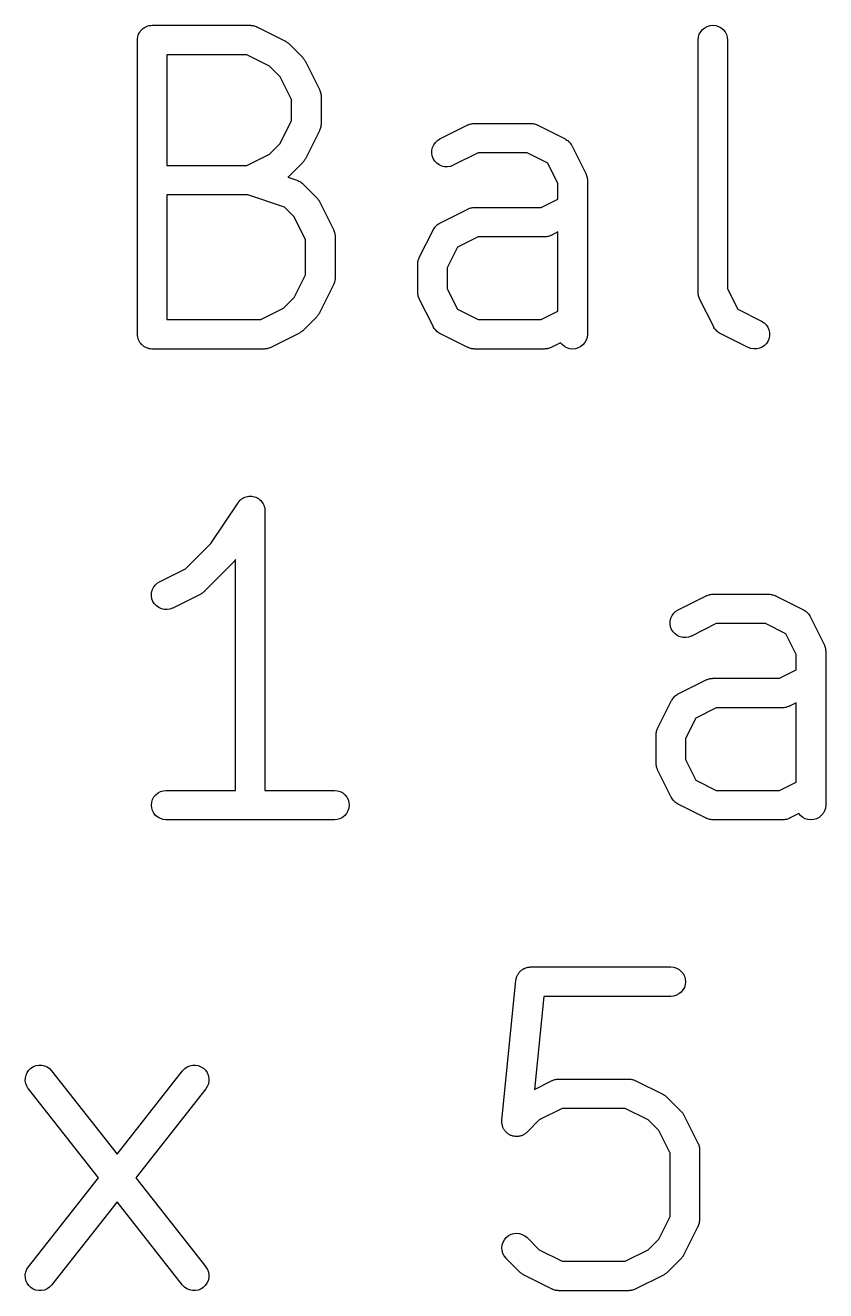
# Model space of a CAD drawing. Extents: x 1 to 169, y -122 to 5.
# Drawn here: x 26.04 to 31.48, y -89.2 to -80.6 of the extents above; entities that cross this region are included whole.
import ezdxf

# ---------------------------------------------------------------- set-up
doc = ezdxf.new("R2010")
doc.units = 0
doc.header["$MEASUREMENT"] = 0
doc.layers.add('BLACK', color=7, linetype='CONTINUOUS')

msp = doc.modelspace()

# ---------------------------------------------------------------- linework, layer by layer
at = {"layer": 'BLACK', "linetype": 'CONTINUOUS'}
for p, q in [((26.8098, -80.675), (26.8126, -80.666)), ((26.8126, -80.666), (26.8127, -80.6657)), ((26.8127, -80.6657), (26.8128, -80.6654)), ((26.8128, -80.6654), (26.8174, -80.6571)), ((26.8174, -80.6571), (26.8219, -80.6488)), ((26.8219, -80.6488), (26.8221, -80.6486)), ((26.8221, -80.6486), (26.8223, -80.6483)), ((26.8223, -80.6483), (26.8283, -80.6411)), ((26.8283, -80.6411), (26.8343, -80.6338)), ((26.8343, -80.6338), (26.8346, -80.6336)), ((26.8346, -80.6336), (26.8348, -80.6333)), ((26.8348, -80.6333), (26.8421, -80.6274)), ((26.8421, -80.6274), (26.8494, -80.6215)), ((26.8494, -80.6215), (26.8497, -80.6213)), ((26.8497, -80.6213), (26.85, -80.6211)), ((26.85, -80.6211), (26.8583, -80.6168)), ((26.8583, -80.6168), (26.8667, -80.6123)), ((26.8667, -80.6123), (26.867, -80.6122)), ((26.867, -80.6122), (26.8673, -80.612)), ((26.8673, -80.612), (26.8763, -80.6094)), ((26.8763, -80.6094), (26.8853, -80.6067)), ((26.8853, -80.6067), (26.8857, -80.6066)), ((26.8857, -80.6066), (26.886, -80.6065)), ((26.886, -80.6065), (26.8954, -80.6057)), ((26.8954, -80.6057), (26.9048, -80.6048)), ((26.9048, -80.6048), (27.5714, -80.6048)), ((27.5714, -80.6048), (27.5728, -80.6048)), ((27.5728, -80.6048), (27.5757, -80.6051)), ((27.5757, -80.6051), (27.5787, -80.605)), ((27.5787, -80.605), (27.5854, -80.6062)), ((27.5854, -80.6062), (27.5922, -80.6069)), ((27.5922, -80.6069), (27.595, -80.6078)), ((27.595, -80.6078), (27.5979, -80.6083)), ((27.5979, -80.6083), (27.6043, -80.6108)), ((27.6043, -80.6108), (27.6108, -80.6128)), ((27.6108, -80.6128), (27.6134, -80.6143)), ((27.6134, -80.6143), (27.6161, -80.6153)), ((27.6161, -80.6153), (27.8066, -80.7106)), ((30.6165, -80.684), (30.6224, -80.6654)), ((30.6224, -80.6654), (30.6318, -80.6483)), ((30.6318, -80.6483), (30.6443, -80.6333)), ((30.6443, -80.6333), (30.6595, -80.6211)), ((30.6595, -80.6211), (30.6768, -80.612)), ((30.6768, -80.612), (30.6955, -80.6065)), ((30.6955, -80.6065), (30.715, -80.6048)), ((30.715, -80.6048), (30.7344, -80.6068)), ((30.7344, -80.6068), (30.753, -80.6126)), ((30.753, -80.6126), (30.7702, -80.6219)), ((30.7702, -80.6219), (30.7852, -80.6343)), ((30.7852, -80.6343), (30.7976, -80.6494)), ((30.7976, -80.6494), (30.8067, -80.6667)), ((30.8067, -80.6667), (30.8124, -80.6853)), ((26.8048, -80.7034), (26.8058, -80.6941)), ((26.8048, -80.704), (26.8048, -80.7034)), ((26.8048, -80.7041), (26.8048, -80.704)), ((26.8048, -80.7048), (26.8048, -80.7041)), ((26.8048, -80.7041), (26.8048, -80.7041)), ((26.8048, -82.7048), (26.8048, -80.7048)), ((26.8058, -80.6941), (26.8068, -80.6847)), ((26.8068, -80.6847), (26.8069, -80.6843)), ((26.8069, -80.684), (26.8098, -80.675)), ((26.8069, -80.6843), (26.8069, -80.684)), ((27.8066, -80.7106), (27.8079, -80.7112)), ((27.8079, -80.7112), (27.8126, -80.7142)), ((27.8126, -80.7142), (27.8175, -80.7169)), ((27.8175, -80.7169), (27.8208, -80.7195)), ((27.8208, -80.7195), (27.8242, -80.7218)), ((27.8242, -80.7218), (27.8283, -80.7257)), ((27.8283, -80.7257), (27.8326, -80.7293)), ((27.8326, -80.7293), (27.9279, -80.8245)), ((30.6143, -80.7034), (30.6165, -80.684)), ((30.6143, -80.7048), (30.6143, -80.7034)), ((30.6143, -82.419), (30.6143, -80.7048)), ((30.8124, -80.6853), (30.8143, -80.7048)), ((30.8143, -80.7048), (30.8143, -82.3954)), ((27.0048, -80.8048), (27.0048, -81.5571)), ((27.5478, -80.8048), (27.0048, -80.8048)), ((27.7027, -80.8822), (27.5478, -80.8048)), ((27.9279, -80.8245), (27.9288, -80.8255)), ((27.9288, -80.8255), (27.9323, -80.8299)), ((27.9323, -80.8299), (27.9362, -80.834)), ((27.9362, -80.834), (27.9384, -80.8375)), ((27.9384, -80.8375), (27.941, -80.8408)), ((27.775, -80.9545), (27.7027, -80.8822)), ((27.941, -80.8408), (27.9436, -80.8458)), ((27.9436, -80.8458), (27.9466, -80.8505)), ((27.9466, -80.8505), (28.0418, -81.041)), ((27.8524, -81.1093), (27.775, -80.9545)), ((28.0418, -81.041), (28.0424, -81.0422)), ((28.0424, -81.0422), (28.0435, -81.045)), ((28.0435, -81.045), (28.0448, -81.0476)), ((28.0448, -81.0476), (28.0468, -81.0542)), ((28.0468, -81.0542), (28.0492, -81.0606)), ((28.0492, -81.0606), (28.0496, -81.0635)), ((28.0496, -81.0635), (28.0505, -81.0663)), ((28.0505, -81.0663), (28.0511, -81.0731)), ((28.0511, -81.0731), (28.0522, -81.0798)), ((28.0522, -81.0798), (28.0521, -81.0828)), ((28.0521, -81.0828), (28.0524, -81.0857)), ((28.0524, -81.0857), (28.0524, -81.2762)), ((27.8524, -81.2526), (27.8524, -81.1093)), ((27.775, -81.4074), (27.8524, -81.2526)), ((28.0418, -81.3209), (27.9466, -81.5114)), ((28.0429, -81.3182), (28.0418, -81.3209)), ((28.0443, -81.3156), (28.0429, -81.3182)), ((28.0464, -81.3091), (28.0443, -81.3156)), ((28.0488, -81.3027), (28.0464, -81.3091)), ((28.0493, -81.2998), (28.0488, -81.3027)), ((28.0502, -81.297), (28.0493, -81.2998)), ((28.051, -81.2902), (28.0502, -81.297)), ((28.0521, -81.2835), (28.051, -81.2902)), ((28.0524, -81.2776), (28.052, -81.2805)), ((28.052, -81.2805), (28.0521, -81.2835)), ((28.0524, -81.2762), (28.0524, -81.2776)), ((28.86, -81.3772), (29.0505, -81.282)), ((29.0505, -81.282), (29.0518, -81.2814)), ((29.0518, -81.2814), (29.0545, -81.2804)), ((29.0545, -81.2804), (29.0571, -81.279)), ((29.0571, -81.279), (29.0637, -81.277)), ((29.0637, -81.277), (29.0701, -81.2746)), ((29.0701, -81.2746), (29.073, -81.2742)), ((29.073, -81.2742), (29.0758, -81.2733)), ((29.0758, -81.2733), (29.0826, -81.2727)), ((29.0826, -81.2727), (29.0894, -81.2716)), ((29.0894, -81.2716), (29.0923, -81.2717)), ((29.0923, -81.2717), (29.0952, -81.2714)), ((29.0952, -81.2714), (29.4762, -81.2714)), ((29.4762, -81.2714), (29.4776, -81.2714)), ((29.4776, -81.2714), (29.4805, -81.2718)), ((29.4805, -81.2718), (29.4835, -81.2717)), ((29.4835, -81.2717), (29.4902, -81.2729)), ((29.4902, -81.2729), (29.497, -81.2736)), ((29.497, -81.2736), (29.4998, -81.2745)), ((29.4998, -81.2745), (29.5027, -81.275)), ((29.5027, -81.275), (29.5091, -81.2774)), ((29.5091, -81.2774), (29.5156, -81.2795)), ((29.5156, -81.2795), (29.5182, -81.2809)), ((29.5182, -81.2809), (29.5209, -81.282)), ((29.5209, -81.282), (29.7114, -81.3772)), ((27.7027, -81.4797), (27.775, -81.4074)), ((28.8056, -81.4537), (28.81, -81.4347)), ((28.81, -81.4347), (28.818, -81.4169)), ((28.818, -81.4169), (28.8293, -81.401)), ((28.8293, -81.401), (28.8435, -81.3876)), ((28.8435, -81.3876), (28.86, -81.3772)), ((29.7114, -81.3772), (29.7126, -81.3779)), ((29.7126, -81.3779), (29.7144, -81.379)), ((29.7144, -81.379), (29.7164, -81.3799)), ((29.7164, -81.3799), (29.7226, -81.3843)), ((29.7226, -81.3843), (29.729, -81.3885)), ((29.729, -81.3885), (29.7306, -81.39)), ((29.7306, -81.39), (29.7323, -81.3912)), ((29.7323, -81.3912), (29.7375, -81.3968)), ((29.7375, -81.3968), (29.743, -81.4021)), ((29.743, -81.4021), (29.7442, -81.4039)), ((29.7442, -81.4039), (29.7457, -81.4054)), ((29.7457, -81.4054), (29.7498, -81.4119)), ((29.7498, -81.4119), (29.7541, -81.4181)), ((29.7541, -81.4181), (29.755, -81.4201)), ((29.755, -81.4201), (29.7561, -81.4219)), ((29.7561, -81.4219), (29.8513, -81.6124)), ((27.5478, -81.5571), (27.7027, -81.4797)), ((27.9376, -81.5255), (27.9353, -81.529)), ((27.9402, -81.5223), (27.9376, -81.5255)), ((27.9429, -81.5173), (27.9402, -81.5223)), ((27.946, -81.5126), (27.9429, -81.5173)), ((27.9466, -81.5114), (27.946, -81.5126)), ((28.805, -81.4732), (28.8056, -81.4537)), ((28.8082, -81.4925), (28.805, -81.4732)), ((28.815, -81.5108), (28.8082, -81.4925)), ((28.8253, -81.5274), (28.815, -81.5108)), ((28.8386, -81.5416), (28.8253, -81.5274)), ((29.1188, -81.4714), (28.9495, -81.5561)), ((29.4526, -81.4714), (29.1188, -81.4714)), ((29.5921, -81.5412), (29.4526, -81.4714)), ((27.0048, -81.5571), (27.5478, -81.5571)), ((27.9279, -81.5374), (27.8326, -81.6326)), ((27.9314, -81.533), (27.9279, -81.5374)), ((27.9353, -81.529), (27.9314, -81.533)), ((28.8544, -81.5531), (28.8386, -81.5416)), ((28.8721, -81.5612), (28.8544, -81.5531)), ((28.8911, -81.5657), (28.8721, -81.5612)), ((28.9106, -81.5665), (28.8911, -81.5657)), ((28.9299, -81.5635), (28.9106, -81.5665)), ((28.9482, -81.5567), (28.9299, -81.5635)), ((28.9495, -81.5561), (28.9482, -81.5567)), ((29.6619, -81.6808), (29.5921, -81.5412)), ((29.8513, -81.6124), (29.852, -81.6137)), ((29.852, -81.6137), (29.853, -81.6164)), ((27.8316, -81.6336), (27.8273, -81.637)), ((27.8273, -81.637), (27.8888, -81.6575)), ((27.8326, -81.6326), (27.8316, -81.6336)), ((27.8888, -81.6575), (27.8901, -81.658)), ((27.8901, -81.658), (27.8928, -81.6592)), ((27.8928, -81.6592), (27.8956, -81.6601)), ((27.8956, -81.6601), (27.9016, -81.6633)), ((27.9016, -81.6633), (27.9078, -81.6662)), ((27.9078, -81.6662), (27.9102, -81.6679)), ((27.9102, -81.6679), (27.9128, -81.6693)), ((27.9128, -81.6693), (27.9181, -81.6736)), ((27.9181, -81.6736), (27.9236, -81.6776)), ((27.9236, -81.6776), (27.9256, -81.6798)), ((27.9256, -81.6798), (27.9279, -81.6817)), ((27.9279, -81.6817), (28.0231, -81.7769)), ((29.6619, -81.7858), (29.6619, -81.6808)), ((29.853, -81.6164), (29.8544, -81.619)), ((29.8544, -81.619), (29.8563, -81.6256)), ((29.8563, -81.6256), (29.8587, -81.632)), ((29.8587, -81.632), (29.8591, -81.6349)), ((29.8591, -81.6349), (29.86, -81.6377)), ((29.86, -81.6377), (29.8607, -81.6445)), ((29.8607, -81.6445), (29.8617, -81.6513)), ((29.8617, -81.6513), (29.8616, -81.6542)), ((29.8616, -81.6542), (29.8619, -81.6571)), ((29.8619, -81.6571), (29.8619, -82.7048)), ((27.0048, -81.7571), (27.0048, -82.6048)), ((27.5552, -81.7571), (27.0048, -81.7571)), ((27.8031, -81.8398), (27.5552, -81.7571)), ((28.0231, -81.7769), (28.0241, -81.7779)), ((28.0241, -81.7779), (28.0276, -81.7823)), ((28.0276, -81.7823), (28.0314, -81.7864)), ((29.5478, -81.8429), (29.6619, -81.7858)), ((27.8702, -81.9069), (27.8031, -81.8398)), ((28.0314, -81.7864), (28.0337, -81.7899)), ((28.0337, -81.7899), (28.0362, -81.7932)), ((28.0362, -81.7932), (28.0388, -81.7981)), ((28.0388, -81.7981), (28.0418, -81.8029)), ((28.0418, -81.8029), (28.1371, -81.9934)), ((28.86, -81.9487), (29.0505, -81.8534)), ((29.0505, -81.8534), (29.0518, -81.8528)), ((29.0518, -81.8528), (29.0545, -81.8518)), ((29.0545, -81.8518), (29.0571, -81.8504)), ((29.0571, -81.8504), (29.0637, -81.8484)), ((29.0637, -81.8484), (29.0701, -81.8461)), ((29.0701, -81.8461), (29.073, -81.8456)), ((29.073, -81.8456), (29.0758, -81.8448)), ((29.0758, -81.8448), (29.0826, -81.8441)), ((29.0826, -81.8441), (29.0894, -81.843)), ((29.0894, -81.843), (29.0923, -81.8431)), ((29.0923, -81.8431), (29.0952, -81.8429)), ((29.0952, -81.8429), (29.5478, -81.8429)), ((27.9476, -82.0617), (27.8702, -81.9069)), ((28.8435, -81.959), (28.85, -81.955)), ((28.85, -81.955), (28.8562, -81.9507)), ((28.8562, -81.9507), (28.8582, -81.9498)), ((28.8582, -81.9498), (28.86, -81.9487)), ((28.1371, -81.9934), (28.1377, -81.9946)), ((28.1377, -81.9946), (28.1387, -81.9974)), ((28.1387, -81.9974), (28.1401, -82)), ((28.1401, -82), (28.1421, -82.0065)), ((28.1421, -82.0065), (28.1444, -82.0129)), ((28.1444, -82.0129), (28.1449, -82.0159)), ((28.1449, -82.0159), (28.1457, -82.0187)), ((28.1457, -82.0187), (28.1464, -82.0255)), ((28.1464, -82.0255), (28.1474, -82.0322)), ((28.1474, -82.0322), (28.1473, -82.0352)), ((28.1473, -82.0352), (28.1476, -82.0381)), ((28.1476, -82.0381), (28.1476, -82.3238)), ((28.7201, -82.1838), (28.8153, -81.9934)), ((28.8153, -81.9934), (28.816, -81.9921)), ((28.816, -81.9921), (28.8171, -81.9903)), ((28.8171, -81.9903), (28.818, -81.9883)), ((28.818, -81.9883), (28.8224, -81.9821)), ((28.8224, -81.9821), (28.8266, -81.9758)), ((28.8266, -81.9758), (28.8281, -81.9742)), ((28.8281, -81.9742), (28.8293, -81.9724)), ((28.8293, -81.9724), (28.8349, -81.9672)), ((28.8349, -81.9672), (28.8402, -81.9618)), ((28.8402, -81.9618), (28.8419, -81.9605)), ((28.8419, -81.9605), (28.8435, -81.959)), ((29.1188, -82.0429), (28.9793, -82.1126)), ((29.5714, -82.0429), (29.1188, -82.0429)), ((29.5744, -82.0426), (29.5714, -82.0429)), ((29.5773, -82.0427), (29.5744, -82.0426)), ((29.584, -82.0416), (29.5773, -82.0427)), ((29.5909, -82.041), (29.584, -82.0416)), ((29.5937, -82.0401), (29.5909, -82.041)), ((29.5966, -82.0396), (29.5937, -82.0401)), ((29.603, -82.0373), (29.5966, -82.0396)), ((29.6095, -82.0353), (29.603, -82.0373)), ((29.6121, -82.0339), (29.6095, -82.0353)), ((29.6149, -82.0329), (29.6121, -82.0339)), ((29.6161, -82.0323), (29.6149, -82.0329)), ((29.6619, -82.0094), (29.6161, -82.0323)), ((29.6619, -82.5477), (29.6619, -82.0094)), ((27.9476, -82.3002), (27.9476, -82.0617)), ((28.9793, -82.1126), (28.9095, -82.2522)), ((28.7098, -82.2213), (28.7109, -82.2146)), ((28.7109, -82.2146), (28.7117, -82.2078)), ((28.7117, -82.2078), (28.7126, -82.205)), ((28.7126, -82.205), (28.7131, -82.2021)), ((28.7131, -82.2021), (28.7155, -82.1957)), ((28.7155, -82.1957), (28.7176, -82.1892)), ((28.7176, -82.1892), (28.719, -82.1866)), ((28.719, -82.1866), (28.7201, -82.1838)), ((27.8702, -82.455), (27.9476, -82.3002)), ((28.7095, -82.2272), (28.7099, -82.2243)), ((28.7095, -82.2286), (28.7095, -82.2272)), ((28.7095, -82.419), (28.7095, -82.2286)), ((28.7099, -82.2243), (28.7098, -82.2213)), ((28.9095, -82.2522), (28.9095, -82.3954)), ((28.1371, -82.3685), (28.0418, -82.559)), ((28.1381, -82.3658), (28.1371, -82.3685)), ((28.1395, -82.3632), (28.1381, -82.3658)), ((28.1416, -82.3567), (28.1395, -82.3632)), ((28.144, -82.3503), (28.1416, -82.3567)), ((28.1445, -82.3474), (28.144, -82.3503)), ((28.1454, -82.3446), (28.1445, -82.3474)), ((28.1462, -82.3378), (28.1454, -82.3446)), ((28.1474, -82.3311), (28.1462, -82.3378)), ((28.1476, -82.3252), (28.1473, -82.3281)), ((28.1473, -82.3281), (28.1474, -82.3311)), ((28.1476, -82.3238), (28.1476, -82.3252)), ((27.7979, -82.5273), (27.8702, -82.455)), ((28.7098, -82.422), (28.7095, -82.419)), ((28.7097, -82.4249), (28.7098, -82.422)), ((28.7108, -82.4317), (28.7097, -82.4249)), ((28.7114, -82.4385), (28.7108, -82.4317)), ((28.7123, -82.4413), (28.7114, -82.4385)), ((28.7127, -82.4442), (28.7123, -82.4413)), ((28.7151, -82.4506), (28.7127, -82.4442)), ((28.7171, -82.4572), (28.7151, -82.4506)), ((28.7185, -82.4598), (28.7171, -82.4572)), ((28.7195, -82.4625), (28.7185, -82.4598)), ((28.7201, -82.4638), (28.7195, -82.4625)), ((28.8153, -82.6542), (28.7201, -82.4638)), ((28.9095, -82.3954), (28.9793, -82.535)), ((30.6146, -82.422), (30.6143, -82.419)), ((30.6145, -82.4249), (30.6146, -82.422)), ((30.6155, -82.4317), (30.6145, -82.4249)), ((30.6162, -82.4385), (30.6155, -82.4317)), ((30.617, -82.4413), (30.6162, -82.4385)), ((30.6175, -82.4442), (30.617, -82.4413)), ((30.6199, -82.4506), (30.6175, -82.4442)), ((30.6218, -82.4572), (30.6199, -82.4506)), ((30.6232, -82.4598), (30.6218, -82.4572)), ((30.6242, -82.4625), (30.6232, -82.4598)), ((30.6248, -82.4638), (30.6242, -82.4625)), ((30.7201, -82.6542), (30.6248, -82.4638)), ((30.8143, -82.3954), (30.8841, -82.535)), ((27.6431, -82.6048), (27.7979, -82.5273)), ((28.0418, -82.559), (28.0412, -82.5603)), ((28.9793, -82.535), (29.1188, -82.6048)), ((29.5478, -82.6048), (29.6619, -82.5477)), ((30.8841, -82.535), (31.0447, -82.6153)), ((27.0048, -82.6048), (27.6431, -82.6048)), ((28.0231, -82.585), (27.9279, -82.6802)), ((28.0267, -82.5807), (28.0231, -82.585)), ((28.0306, -82.5766), (28.0267, -82.5807)), ((28.0328, -82.5731), (28.0306, -82.5766)), ((28.0355, -82.5699), (28.0328, -82.5731)), ((28.0381, -82.565), (28.0355, -82.5699)), ((28.0412, -82.5603), (28.0381, -82.565)), ((29.1188, -82.6048), (29.5478, -82.6048)), ((31.0447, -82.6153), (31.046, -82.616)), ((31.046, -82.616), (31.0623, -82.6266)), ((31.0623, -82.6266), (31.0763, -82.6402)), ((31.0763, -82.6402), (31.0874, -82.6562)), ((26.8057, -82.7141), (26.8048, -82.7048)), ((26.8065, -82.7235), (26.8057, -82.7141)), ((26.8066, -82.7238), (26.8065, -82.7235)), ((26.8067, -82.7242), (26.8066, -82.7238)), ((26.8094, -82.7332), (26.8067, -82.7242)), ((27.9019, -82.699), (27.7114, -82.7942)), ((27.9066, -82.696), (27.9019, -82.699)), ((27.9116, -82.6934), (27.9066, -82.696)), ((27.9149, -82.6908), (27.9116, -82.6934)), ((27.9184, -82.6886), (27.9149, -82.6908)), ((27.9225, -82.6847), (27.9184, -82.6886)), ((27.9269, -82.6812), (27.9225, -82.6847)), ((27.9279, -82.6802), (27.9269, -82.6812)), ((28.8165, -82.6561), (28.8153, -82.6542)), ((28.8173, -82.6581), (28.8165, -82.6561)), ((28.8216, -82.6643), (28.8173, -82.6581)), ((28.8257, -82.6708), (28.8216, -82.6643)), ((28.8272, -82.6723), (28.8257, -82.6708)), ((28.8284, -82.6741), (28.8272, -82.6723)), ((28.8339, -82.6794), (28.8284, -82.6741)), ((28.8391, -82.685), (28.8339, -82.6794)), ((28.8409, -82.6862), (28.8391, -82.685)), ((28.8424, -82.6877), (28.8409, -82.6862)), ((28.8488, -82.6919), (28.8424, -82.6877)), ((28.855, -82.6963), (28.8488, -82.6919)), ((28.857, -82.6972), (28.855, -82.6963)), ((28.8588, -82.6983), (28.857, -82.6972)), ((28.86, -82.699), (28.8588, -82.6983)), ((29.0505, -82.7942), (28.86, -82.699)), ((29.8597, -82.7256), (29.8538, -82.7442)), ((29.8619, -82.7062), (29.8597, -82.7256)), ((29.8619, -82.7048), (29.8619, -82.7062)), ((30.7212, -82.6561), (30.7201, -82.6542)), ((30.7221, -82.6581), (30.7212, -82.6561)), ((30.7264, -82.6643), (30.7221, -82.6581)), ((30.7305, -82.6708), (30.7264, -82.6643)), ((30.732, -82.6723), (30.7305, -82.6708)), ((30.7332, -82.6741), (30.732, -82.6723)), ((30.7386, -82.6794), (30.7332, -82.6741)), ((30.7439, -82.685), (30.7386, -82.6794)), ((30.7456, -82.6862), (30.7439, -82.685)), ((30.7472, -82.6877), (30.7456, -82.6862)), ((30.7536, -82.6919), (30.7472, -82.6877)), ((30.7598, -82.6963), (30.7536, -82.6919)), ((30.7617, -82.6972), (30.7598, -82.6963)), ((30.7636, -82.6983), (30.7617, -82.6972)), ((30.7648, -82.699), (30.7636, -82.6983)), ((30.9553, -82.7942), (30.7648, -82.699)), ((31.0874, -82.6562), (31.0952, -82.6741)), ((31.0962, -82.7319), (31.0891, -82.7501)), ((31.0952, -82.6741), (31.0993, -82.6932)), ((31.0997, -82.7127), (31.0962, -82.7319)), ((31.0993, -82.6932), (31.0997, -82.7127)), ((26.812, -82.7422), (26.8094, -82.7332)), ((26.8122, -82.7425), (26.812, -82.7422)), ((26.8123, -82.7429), (26.8122, -82.7425)), ((26.8168, -82.7512), (26.8123, -82.7429)), ((26.8211, -82.7595), (26.8168, -82.7512)), ((26.8213, -82.7598), (26.8211, -82.7595)), ((26.8215, -82.7601), (26.8213, -82.7598)), ((26.8274, -82.7674), (26.8215, -82.7601)), ((26.8333, -82.7747), (26.8274, -82.7674)), ((26.8336, -82.775), (26.8333, -82.7747)), ((26.8338, -82.7752), (26.8336, -82.775)), ((26.8411, -82.7812), (26.8338, -82.7752)), ((26.8483, -82.7873), (26.8411, -82.7812)), ((26.8486, -82.7874), (26.8483, -82.7873)), ((26.8488, -82.7877), (26.8486, -82.7874)), ((26.8571, -82.7921), (26.8488, -82.7877)), ((26.8654, -82.7967), (26.8571, -82.7921)), ((26.8657, -82.7968), (26.8654, -82.7967)), ((26.866, -82.7969), (26.8657, -82.7968)), ((26.875, -82.7997), (26.866, -82.7969)), ((26.884, -82.8026), (26.875, -82.7997)), ((26.8843, -82.8026), (26.884, -82.8026)), ((26.8847, -82.8027), (26.8843, -82.8026)), ((26.8941, -82.8037), (26.8847, -82.8027)), ((26.9034, -82.8048), (26.8941, -82.8037)), ((26.904, -82.8048), (26.9034, -82.8048)), ((26.9041, -82.8048), (26.904, -82.8048)), ((26.9048, -82.8048), (26.9041, -82.8048)), ((26.9041, -82.8048), (26.9041, -82.8048)), ((27.6667, -82.8048), (26.9048, -82.8048)), ((27.6696, -82.8045), (27.6667, -82.8048)), ((27.6725, -82.8046), (27.6696, -82.8045)), ((27.6793, -82.8035), (27.6725, -82.8046)), ((27.6861, -82.8029), (27.6793, -82.8035)), ((27.6889, -82.802), (27.6861, -82.8029)), ((27.6918, -82.8015), (27.6889, -82.802)), ((27.6982, -82.7992), (27.6918, -82.8015)), ((27.7048, -82.7972), (27.6982, -82.7992)), ((27.7074, -82.7958), (27.7048, -82.7972)), ((27.7101, -82.7948), (27.7074, -82.7958)), ((27.7114, -82.7942), (27.7101, -82.7948)), ((29.0533, -82.7953), (29.0505, -82.7942)), ((29.0558, -82.7967), (29.0533, -82.7953)), ((29.0624, -82.7987), (29.0558, -82.7967)), ((29.0687, -82.8012), (29.0624, -82.7987)), ((29.0716, -82.8017), (29.0687, -82.8012)), ((29.0744, -82.8026), (29.0716, -82.8017)), ((29.0812, -82.8033), (29.0744, -82.8026)), ((29.088, -82.8045), (29.0812, -82.8033)), ((29.0909, -82.8044), (29.088, -82.8045)), ((29.0938, -82.8048), (29.0909, -82.8044)), ((29.0952, -82.8048), (29.0938, -82.8048)), ((29.5714, -82.8048), (29.0952, -82.8048)), ((29.5744, -82.8045), (29.5714, -82.8048)), ((29.5773, -82.8046), (29.5744, -82.8045)), ((29.584, -82.8035), (29.5773, -82.8046)), ((29.5909, -82.8029), (29.584, -82.8035)), ((29.5937, -82.802), (29.5909, -82.8029)), ((29.5966, -82.8015), (29.5937, -82.802)), ((29.603, -82.7992), (29.5966, -82.8015)), ((29.6095, -82.7972), (29.603, -82.7992)), ((29.6121, -82.7958), (29.6095, -82.7972)), ((29.6149, -82.7948), (29.6121, -82.7958)), ((29.6161, -82.7942), (29.6149, -82.7948)), ((29.6803, -82.7621), (29.6161, -82.7942)), ((29.6909, -82.7752), (29.6803, -82.7621)), ((29.706, -82.7877), (29.6909, -82.7752)), ((29.7232, -82.7969), (29.706, -82.7877)), ((29.7418, -82.8027), (29.7232, -82.7969)), ((29.7612, -82.8048), (29.7418, -82.8027)), ((29.7806, -82.803), (29.7612, -82.8048)), ((29.7994, -82.7975), (29.7806, -82.803)), ((29.8167, -82.7884), (29.7994, -82.7975)), ((29.8319, -82.7762), (29.8167, -82.7884)), ((29.8444, -82.7613), (29.8319, -82.7762)), ((29.8538, -82.7442), (29.8444, -82.7613)), ((30.9735, -82.8012), (30.9553, -82.7942)), ((30.9927, -82.8045), (30.9735, -82.8012)), ((31.0122, -82.804), (30.9927, -82.8045)), ((31.0313, -82.7997), (31.0122, -82.804)), ((31.0491, -82.7919), (31.0313, -82.7997)), ((31.0651, -82.7806), (31.0491, -82.7919)), ((31.0786, -82.7666), (31.0651, -82.7806)), ((31.0891, -82.7501), (31.0786, -82.7666)), ((27.3032, -84.1268), (27.4882, -83.8493)), ((27.4882, -83.8493), (27.4889, -83.8483)), ((27.4889, -83.8483), (27.489, -83.8481)), ((27.4889, -83.8483), (27.4889, -83.8483)), ((27.4889, -83.8483), (27.4889, -83.8483)), ((27.489, -83.8481), (27.4955, -83.8404)), ((27.4955, -83.8404), (27.5015, -83.8333)), ((27.5015, -83.8333), (27.5016, -83.8332)), ((27.5015, -83.8333), (27.5015, -83.8333)), ((27.5016, -83.8332), (27.5096, -83.8268)), ((27.5096, -83.8268), (27.5167, -83.8211)), ((27.5167, -83.8211), (27.5168, -83.821)), ((27.5167, -83.8211), (27.5167, -83.8211)), ((27.5168, -83.821), (27.5256, -83.8164)), ((27.5256, -83.8164), (27.534, -83.812)), ((27.534, -83.812), (27.534, -83.812)), ((27.534, -83.812), (27.5341, -83.812)), ((27.5341, -83.812), (27.5431, -83.8094)), ((27.5431, -83.8094), (27.5527, -83.8065)), ((27.5527, -83.8065), (27.5528, -83.8065)), ((27.5528, -83.8065), (27.5618, -83.8057)), ((27.5528, -83.8065), (27.5528, -83.8065)), ((27.5618, -83.8057), (27.5721, -83.8048)), ((27.5721, -83.8048), (27.5722, -83.8048)), ((27.5722, -83.8048), (27.5723, -83.8048)), ((27.5723, -83.8048), (27.5812, -83.8057)), ((27.5812, -83.8057), (27.5915, -83.8068)), ((27.5915, -83.8068), (27.5916, -83.8068)), ((27.5916, -83.8068), (27.5917, -83.8068)), ((27.5917, -83.8068), (27.6004, -83.8095)), ((27.6004, -83.8095), (27.6102, -83.8126)), ((27.6102, -83.8126), (27.6103, -83.8126)), ((27.6103, -83.8126), (27.6103, -83.8126)), ((27.6103, -83.8126), (27.6187, -83.8172)), ((27.6187, -83.8172), (27.6273, -83.8219)), ((27.6273, -83.8219), (27.6274, -83.8219)), ((27.6274, -83.8219), (27.6275, -83.8219)), ((27.6275, -83.8219), (27.6351, -83.8282)), ((27.6351, -83.8282), (27.6424, -83.8343)), ((27.6424, -83.8343), (27.6424, -83.8344)), ((27.6424, -83.8344), (27.6425, -83.8344)), ((27.6425, -83.8344), (27.6487, -83.8421)), ((27.6487, -83.8421), (27.6547, -83.8494)), ((27.6547, -83.8494), (27.6548, -83.8495)), ((27.6548, -83.8495), (27.6548, -83.8496)), ((27.6548, -83.8496), (27.6593, -83.858)), ((27.6593, -83.858), (27.6639, -83.8667)), ((27.6639, -83.8667), (27.6639, -83.8667)), ((27.6639, -83.8667), (27.6639, -83.8668)), ((27.6639, -83.8668), (27.6666, -83.8755)), ((27.6666, -83.8755), (27.6695, -83.8853)), ((27.6695, -83.8853), (27.6695, -83.8854)), ((27.6695, -83.8854), (27.6696, -83.8855)), ((27.6696, -83.8855), (27.6704, -83.8947)), ((27.6704, -83.8947), (27.6714, -83.9048)), ((27.6714, -83.9048), (27.6714, -85.8048)), ((27.1312, -84.2988), (27.3032, -84.1268)), ((27.4517, -84.2612), (27.2612, -84.4517)), ((27.4575, -84.2541), (27.4517, -84.2612)), ((27.4634, -84.2471), (27.4575, -84.2541)), ((27.464, -84.2461), (27.4634, -84.2471)), ((27.4641, -84.2461), (27.464, -84.2461)), ((27.4642, -84.2459), (27.4641, -84.2461)), ((27.4641, -84.2461), (27.4641, -84.2461)), ((27.4714, -84.235), (27.4642, -84.2459)), ((27.4714, -85.8048), (27.4714, -84.235)), ((26.9553, -84.3867), (27.1312, -84.2988)), ((26.9008, -84.4633), (26.9052, -84.4442)), ((26.9052, -84.4442), (26.9133, -84.4264)), ((26.9133, -84.4264), (26.9246, -84.4105)), ((26.9246, -84.4105), (26.9388, -84.3971)), ((26.9388, -84.3971), (26.9553, -84.3867)), ((27.2612, -84.4517), (27.2602, -84.4526)), ((26.9002, -84.4828), (26.9008, -84.4633)), ((26.9034, -84.502), (26.9002, -84.4828)), ((26.9102, -84.5203), (26.9034, -84.502)), ((26.9205, -84.5369), (26.9102, -84.5203)), ((26.9338, -84.5512), (26.9205, -84.5369)), ((27.2352, -84.4704), (27.0447, -84.5656)), ((27.24, -84.4674), (27.2352, -84.4704)), ((27.2449, -84.4648), (27.24, -84.4674)), ((27.2482, -84.4622), (27.2449, -84.4648)), ((27.2517, -84.46), (27.2482, -84.4622)), ((27.2558, -84.4561), (27.2517, -84.46)), ((27.2602, -84.4526), (27.2558, -84.4561)), ((30.4791, -84.5772), (30.6696, -84.482)), ((30.6696, -84.482), (30.6708, -84.4814)), ((30.6708, -84.4814), (30.6736, -84.4804)), ((30.6736, -84.4804), (30.6762, -84.479)), ((30.6762, -84.479), (30.6827, -84.477)), ((30.6827, -84.477), (30.6891, -84.4746)), ((30.6891, -84.4746), (30.692, -84.4742)), ((30.692, -84.4742), (30.6949, -84.4733)), ((30.6949, -84.4733), (30.7017, -84.4727)), ((30.7017, -84.4727), (30.7084, -84.4716)), ((30.7084, -84.4716), (30.7114, -84.4717)), ((30.7114, -84.4717), (30.7143, -84.4714)), ((30.7143, -84.4714), (31.0952, -84.4714)), ((31.0952, -84.4714), (31.0966, -84.4714)), ((31.0966, -84.4714), (31.0996, -84.4718)), ((31.0996, -84.4718), (31.1025, -84.4717)), ((31.1025, -84.4717), (31.1092, -84.4729)), ((31.1092, -84.4729), (31.116, -84.4736)), ((31.116, -84.4736), (31.1188, -84.4745)), ((31.1188, -84.4745), (31.1217, -84.475)), ((31.1217, -84.475), (31.1281, -84.4774)), ((31.1281, -84.4774), (31.1346, -84.4795)), ((31.1346, -84.4795), (31.1372, -84.4809)), ((31.1372, -84.4809), (31.14, -84.482)), ((31.14, -84.482), (31.3304, -84.5772)), ((26.9496, -84.5626), (26.9338, -84.5512)), ((26.9674, -84.5707), (26.9496, -84.5626)), ((26.9864, -84.5753), (26.9674, -84.5707)), ((27.0059, -84.576), (26.9864, -84.5753)), ((27.0251, -84.573), (27.0059, -84.576)), ((27.0435, -84.5662), (27.0251, -84.573)), ((27.0447, -84.5656), (27.0435, -84.5662)), ((30.4291, -84.6347), (30.4371, -84.6169)), ((30.4371, -84.6169), (30.4484, -84.601)), ((30.4484, -84.601), (30.4626, -84.5876)), ((30.4626, -84.5876), (30.4791, -84.5772)), ((31.3304, -84.5772), (31.3317, -84.5779)), ((31.3317, -84.5779), (31.3335, -84.579)), ((31.3335, -84.579), (31.3355, -84.5799)), ((31.3355, -84.5799), (31.3417, -84.5843)), ((31.3417, -84.5843), (31.3481, -84.5885)), ((31.3481, -84.5885), (31.3496, -84.59)), ((31.3496, -84.59), (31.3514, -84.5912)), ((31.3514, -84.5912), (31.3566, -84.5968)), ((31.3566, -84.5968), (31.3621, -84.6021)), ((31.3621, -84.6021), (31.3633, -84.6039)), ((31.3633, -84.6039), (31.3648, -84.6054)), ((31.3648, -84.6054), (31.3688, -84.6119)), ((31.3688, -84.6119), (31.3731, -84.6181)), ((31.3731, -84.6181), (31.374, -84.6201)), ((31.374, -84.6201), (31.3752, -84.6219)), ((31.3752, -84.6219), (31.4704, -84.8124)), ((30.424, -84.6732), (30.4246, -84.6537)), ((30.4272, -84.6925), (30.424, -84.6732)), ((30.4246, -84.6537), (30.4291, -84.6347)), ((30.4341, -84.7108), (30.4272, -84.6925)), ((30.7379, -84.6714), (30.5685, -84.7561)), ((31.0716, -84.6714), (30.7379, -84.6714)), ((31.2112, -84.7412), (31.0716, -84.6714)), ((30.4443, -84.7274), (30.4341, -84.7108)), ((30.4576, -84.7416), (30.4443, -84.7274)), ((30.4735, -84.7531), (30.4576, -84.7416)), ((30.4912, -84.7612), (30.4735, -84.7531)), ((30.5102, -84.7657), (30.4912, -84.7612)), ((30.5297, -84.7665), (30.5102, -84.7657)), ((30.549, -84.7635), (30.5297, -84.7665)), ((30.5673, -84.7567), (30.549, -84.7635)), ((30.5685, -84.7561), (30.5673, -84.7567)), ((31.281, -84.8807), (31.2112, -84.7412)), ((31.281, -84.9858), (31.281, -84.8807)), ((31.4704, -84.8124), (31.471, -84.8137)), ((31.471, -84.8137), (31.472, -84.8164)), ((31.472, -84.8164), (31.4734, -84.819)), ((31.4734, -84.819), (31.4754, -84.8256)), ((31.4754, -84.8256), (31.4777, -84.832)), ((31.4777, -84.832), (31.4782, -84.8349)), ((31.4782, -84.8349), (31.479, -84.8377)), ((31.479, -84.8377), (31.4797, -84.8445)), ((31.4797, -84.8445), (31.4808, -84.8513)), ((31.4808, -84.8513), (31.4807, -84.8542)), ((31.4807, -84.8542), (31.481, -84.8571)), ((31.481, -84.8571), (31.481, -85.9048)), ((30.4791, -85.1487), (30.6696, -85.0534)), ((30.6696, -85.0534), (30.6708, -85.0528)), ((30.6708, -85.0528), (30.6736, -85.0518)), ((30.6736, -85.0518), (30.6762, -85.0504)), ((30.6762, -85.0504), (30.6827, -85.0484)), ((30.6827, -85.0484), (30.6891, -85.0461)), ((30.6891, -85.0461), (30.692, -85.0456)), ((30.692, -85.0456), (30.6949, -85.0448)), ((30.6949, -85.0448), (30.7017, -85.0441)), ((30.7017, -85.0441), (30.7084, -85.043)), ((30.7084, -85.043), (30.7114, -85.0431)), ((30.7114, -85.0431), (30.7143, -85.0429)), ((30.7143, -85.0429), (31.1669, -85.0429)), ((31.1669, -85.0429), (31.281, -84.9858)), ((30.3391, -85.3838), (30.4344, -85.1934)), ((30.4344, -85.1934), (30.435, -85.1921)), ((30.435, -85.1921), (30.4362, -85.1903)), ((30.4362, -85.1903), (30.4371, -85.1883)), ((30.4371, -85.1883), (30.4415, -85.1821)), ((30.4415, -85.1821), (30.4456, -85.1758)), ((30.4456, -85.1758), (30.4471, -85.1742)), ((30.4471, -85.1742), (30.4484, -85.1724)), ((30.4484, -85.1724), (30.4539, -85.1672)), ((30.4539, -85.1672), (30.4592, -85.1618)), ((30.4592, -85.1618), (30.461, -85.1605)), ((30.461, -85.1605), (30.4626, -85.159)), ((30.4626, -85.159), (30.469, -85.155)), ((30.469, -85.155), (30.4753, -85.1507)), ((30.4753, -85.1507), (30.4773, -85.1498)), ((30.4773, -85.1498), (30.4791, -85.1487)), ((31.281, -85.2094), (31.2352, -85.2323)), ((31.281, -85.7477), (31.281, -85.2094)), ((30.7379, -85.2429), (30.5983, -85.3126)), ((31.1905, -85.2429), (30.7379, -85.2429)), ((31.1934, -85.2426), (31.1905, -85.2429)), ((31.1963, -85.2427), (31.1934, -85.2426)), ((31.2031, -85.2416), (31.1963, -85.2427)), ((31.2099, -85.241), (31.2031, -85.2416)), ((31.2127, -85.2401), (31.2099, -85.241)), ((31.2156, -85.2396), (31.2127, -85.2401)), ((31.222, -85.2373), (31.2156, -85.2396)), ((31.2286, -85.2353), (31.222, -85.2373)), ((31.2312, -85.2339), (31.2286, -85.2353)), ((31.2339, -85.2329), (31.2312, -85.2339)), ((31.2352, -85.2323), (31.2339, -85.2329)), ((30.3321, -85.4021), (30.3346, -85.3957)), ((30.3346, -85.3957), (30.3367, -85.3892)), ((30.3367, -85.3892), (30.3381, -85.3866)), ((30.3381, -85.3866), (30.3391, -85.3838)), ((30.5983, -85.3126), (30.5286, -85.4522)), ((30.3286, -85.4272), (30.3289, -85.4243)), ((30.3286, -85.4286), (30.3286, -85.4272)), ((30.3286, -85.619), (30.3286, -85.4286)), ((30.3288, -85.4213), (30.33, -85.4146)), ((30.3289, -85.4243), (30.3288, -85.4213)), ((30.33, -85.4146), (30.3308, -85.4078)), ((30.3308, -85.4078), (30.3316, -85.405)), ((30.3316, -85.405), (30.3321, -85.4021)), ((30.5286, -85.4522), (30.5286, -85.5954)), ((30.3289, -85.622), (30.3286, -85.619)), ((30.3287, -85.6249), (30.3289, -85.622)), ((30.3298, -85.6317), (30.3287, -85.6249)), ((30.3305, -85.6385), (30.3298, -85.6317)), ((30.3313, -85.6413), (30.3305, -85.6385)), ((30.3318, -85.6442), (30.3313, -85.6413)), ((30.3341, -85.6506), (30.3318, -85.6442)), ((30.3361, -85.6572), (30.3341, -85.6506)), ((30.5286, -85.5954), (30.5983, -85.735)), ((30.3375, -85.6598), (30.3361, -85.6572)), ((30.3385, -85.6625), (30.3375, -85.6598)), ((30.3391, -85.6638), (30.3385, -85.6625)), ((30.4344, -85.8542), (30.3391, -85.6638)), ((30.5983, -85.735), (30.7379, -85.8048)), ((26.9295, -85.8338), (26.9447, -85.8215)), ((26.9447, -85.8215), (26.9619, -85.8123)), ((26.9619, -85.8123), (26.9806, -85.8067)), ((26.9806, -85.8067), (27, -85.8048)), ((27, -85.8048), (27.4714, -85.8048)), ((27.6714, -85.8048), (28.1429, -85.8048)), ((28.1429, -85.8048), (28.1443, -85.8048)), ((28.1443, -85.8048), (28.1636, -85.8069)), ((28.1636, -85.8069), (28.1823, -85.8128)), ((28.1823, -85.8128), (28.1994, -85.8222)), ((28.1994, -85.8222), (28.2143, -85.8348)), ((30.7379, -85.8048), (31.1669, -85.8048)), ((31.1669, -85.8048), (31.281, -85.7477)), ((26.9, -85.9041), (26.902, -85.8847)), ((26.9018, -85.9235), (26.9, -85.9041)), ((26.902, -85.8847), (26.9078, -85.866)), ((26.9078, -85.866), (26.9171, -85.8488)), ((26.9171, -85.8488), (26.9295, -85.8338)), ((28.2143, -85.8348), (28.2265, -85.85)), ((28.2265, -85.85), (28.2356, -85.8673)), ((28.2356, -85.8673), (28.2411, -85.886)), ((28.2429, -85.9055), (28.2408, -85.9249)), ((28.2411, -85.886), (28.2429, -85.9055)), ((30.4355, -85.8561), (30.4344, -85.8542)), ((30.4364, -85.8581), (30.4355, -85.8561)), ((30.4407, -85.8643), (30.4364, -85.8581)), ((30.4448, -85.8708), (30.4407, -85.8643)), ((30.4462, -85.8723), (30.4448, -85.8708)), ((30.4475, -85.8741), (30.4462, -85.8723)), ((30.4529, -85.8794), (30.4475, -85.8741)), ((30.4582, -85.885), (30.4529, -85.8794)), ((30.4599, -85.8862), (30.4582, -85.885)), ((30.4615, -85.8877), (30.4599, -85.8862)), ((30.4679, -85.8919), (30.4615, -85.8877)), ((30.4741, -85.8963), (30.4679, -85.8919)), ((30.476, -85.8972), (30.4741, -85.8963)), ((30.4778, -85.8983), (30.476, -85.8972)), ((30.4791, -85.899), (30.4778, -85.8983)), ((30.6696, -85.9942), (30.4791, -85.899)), ((31.4809, -85.9062), (31.4788, -85.9256)), ((31.481, -85.9048), (31.4809, -85.9062)), ((26.9073, -85.9422), (26.9018, -85.9235)), ((26.9163, -85.9595), (26.9073, -85.9422)), ((26.9286, -85.9747), (26.9163, -85.9595)), ((26.9435, -85.9873), (26.9286, -85.9747)), ((26.9606, -85.9967), (26.9435, -85.9873)), ((26.9792, -86.0026), (26.9606, -85.9967)), ((28.181, -85.9972), (28.1623, -86.0029)), ((28.1982, -85.9881), (28.181, -85.9972)), ((28.2133, -85.9757), (28.1982, -85.9881)), ((28.2258, -85.9607), (28.2133, -85.9757)), ((28.235, -85.9435), (28.2258, -85.9607)), ((28.2408, -85.9249), (28.235, -85.9435)), ((30.6723, -85.9953), (30.6696, -85.9942)), ((30.6749, -85.9967), (30.6723, -85.9953)), ((30.6814, -85.9987), (30.6749, -85.9967)), ((30.6878, -86.0012), (30.6814, -85.9987)), ((31.222, -85.9992), (31.2156, -86.0015)), ((31.2286, -85.9972), (31.222, -85.9992)), ((31.2312, -85.9958), (31.2286, -85.9972)), ((31.2339, -85.9948), (31.2312, -85.9958)), ((31.2352, -85.9942), (31.2339, -85.9948)), ((31.2993, -85.9621), (31.2352, -85.9942)), ((31.31, -85.9752), (31.2993, -85.9621)), ((31.325, -85.9877), (31.31, -85.9752)), ((31.3422, -85.9969), (31.325, -85.9877)), ((31.3608, -86.0027), (31.3422, -85.9969)), ((31.4184, -85.9975), (31.3997, -86.003)), ((31.4357, -85.9884), (31.4184, -85.9975)), ((31.4509, -85.9762), (31.4357, -85.9884)), ((31.4635, -85.9613), (31.4509, -85.9762)), ((31.4729, -85.9442), (31.4635, -85.9613)), ((31.4788, -85.9256), (31.4729, -85.9442)), ((26.9986, -86.0048), (26.9792, -86.0026)), ((27, -86.0048), (26.9986, -86.0048)), ((28.1429, -86.0048), (27, -86.0048)), ((28.1623, -86.0029), (28.1429, -86.0048)), ((30.6907, -86.0017), (30.6878, -86.0012)), ((30.6935, -86.0026), (30.6907, -86.0017)), ((30.7003, -86.0033), (30.6935, -86.0026)), ((30.707, -86.0045), (30.7003, -86.0033)), ((30.71, -86.0044), (30.707, -86.0045)), ((30.7129, -86.0048), (30.71, -86.0044)), ((30.7143, -86.0048), (30.7129, -86.0048)), ((31.1905, -86.0048), (30.7143, -86.0048)), ((31.1934, -86.0045), (31.1905, -86.0048)), ((31.1963, -86.0046), (31.1934, -86.0045)), ((31.2031, -86.0035), (31.1963, -86.0046)), ((31.2099, -86.0029), (31.2031, -86.0035)), ((31.2127, -86.002), (31.2099, -86.0029)), ((31.2156, -86.0015), (31.2127, -86.002)), ((31.3803, -86.0048), (31.3608, -86.0027)), ((31.3997, -86.003), (31.3803, -86.0048)), ((29.4057, -87.0338), (29.4099, -87.0304)), ((29.4099, -87.0304), (29.4137, -87.0267)), ((29.4137, -87.0267), (29.4174, -87.0243)), ((29.4174, -87.0243), (29.4209, -87.0215)), ((29.4209, -87.0215), (29.4256, -87.019)), ((29.4256, -87.019), (29.43, -87.0161)), ((29.43, -87.0161), (29.4341, -87.0144)), ((29.4341, -87.0144), (29.4381, -87.0123)), ((29.4381, -87.0123), (29.4432, -87.0108)), ((29.4432, -87.0108), (29.4481, -87.0088)), ((29.4481, -87.0088), (29.4525, -87.008)), ((29.4525, -87.008), (29.4568, -87.0067)), ((29.4568, -87.0067), (29.4621, -87.0061)), ((29.4621, -87.0061), (29.4673, -87.0052)), ((29.4673, -87.0052), (29.4718, -87.0052)), ((29.4718, -87.0052), (29.4762, -87.0048)), ((29.4762, -87.0048), (30.4286, -87.0048)), ((30.4286, -87.0048), (30.43, -87.0048)), ((30.43, -87.0048), (30.4494, -87.0069)), ((30.4494, -87.0069), (30.468, -87.0128)), ((30.468, -87.0128), (30.4851, -87.0222)), ((30.4851, -87.0222), (30.5, -87.0348)), ((29.2814, -88.0472), (29.3767, -87.0948)), ((29.3767, -87.0948), (29.3768, -87.0934)), ((29.3768, -87.0934), (29.3778, -87.0891)), ((29.3778, -87.0891), (29.3782, -87.0847)), ((29.3782, -87.0847), (29.3798, -87.0796)), ((29.3798, -87.0796), (29.3809, -87.0743)), ((29.3809, -87.0743), (29.3827, -87.0703)), ((29.3827, -87.0703), (29.384, -87.066)), ((29.384, -87.066), (29.3865, -87.0613)), ((29.3865, -87.0613), (29.3887, -87.0564)), ((29.3887, -87.0564), (29.3912, -87.0528)), ((29.3912, -87.0528), (29.3933, -87.0488)), ((29.3933, -87.0488), (29.3967, -87.0447)), ((29.3967, -87.0447), (29.3997, -87.0403)), ((29.3997, -87.0403), (29.4029, -87.0372)), ((29.4029, -87.0372), (29.4057, -87.0338)), ((30.5, -87.0348), (30.5122, -87.05)), ((30.5122, -87.05), (30.5213, -87.0673)), ((30.5213, -87.0673), (30.5268, -87.086)), ((30.5286, -87.1055), (30.5265, -87.1249)), ((30.5268, -87.086), (30.5286, -87.1055)), ((30.448, -87.2029), (30.4286, -87.2048)), ((30.4667, -87.1972), (30.448, -87.2029)), ((30.4839, -87.1881), (30.4667, -87.1972)), ((30.499, -87.1757), (30.4839, -87.1881)), ((30.5115, -87.1607), (30.499, -87.1757)), ((30.5208, -87.1435), (30.5115, -87.1607)), ((30.5265, -87.1249), (30.5208, -87.1435)), ((29.5667, -87.2048), (29.5035, -87.8364)), ((30.4286, -87.2048), (29.5667, -87.2048)), ((26.0561, -87.7217), (26.0674, -87.7058)), ((26.0674, -87.7058), (26.0816, -87.6924)), ((26.0816, -87.6924), (26.0981, -87.682)), ((26.0981, -87.682), (26.1164, -87.675)), ((26.1164, -87.675), (26.1356, -87.6717)), ((26.1356, -87.6717), (26.1551, -87.6722)), ((26.1551, -87.6722), (26.1742, -87.6765)), ((26.1742, -87.6765), (26.192, -87.6843)), ((26.192, -87.6843), (26.208, -87.6955)), ((26.208, -87.6955), (26.2215, -87.7096)), ((26.2215, -87.7096), (26.6667, -88.2762)), ((26.6667, -88.2762), (27.1118, -87.7096)), ((27.1118, -87.7096), (27.1127, -87.7086)), ((27.1127, -87.7086), (27.1264, -87.6946)), ((27.1264, -87.6946), (27.1425, -87.6837)), ((27.1425, -87.6837), (27.1605, -87.676)), ((27.1605, -87.676), (27.1796, -87.672)), ((27.1796, -87.672), (27.1991, -87.6718)), ((27.1991, -87.6718), (27.2183, -87.6754)), ((27.2183, -87.6754), (27.2364, -87.6826)), ((27.2364, -87.6826), (27.2528, -87.6932)), ((27.2528, -87.6932), (27.2668, -87.7068)), ((27.2668, -87.7068), (27.2779, -87.7229)), ((26.0431, -87.778), (26.0437, -87.7585)), ((26.0462, -87.7972), (26.0431, -87.778)), ((26.0437, -87.7585), (26.0481, -87.7395)), ((26.0531, -87.8155), (26.0462, -87.7972)), ((26.0481, -87.7395), (26.0561, -87.7217)), ((27.2779, -87.7229), (27.2857, -87.7408)), ((27.2867, -87.7986), (27.2796, -87.8168)), ((27.2857, -87.7408), (27.2898, -87.7599)), ((27.2902, -87.7794), (27.2867, -87.7986)), ((27.2898, -87.7599), (27.2902, -87.7794)), ((29.5035, -87.8364), (29.6219, -87.7772)), ((29.6219, -87.7772), (29.6232, -87.7766)), ((29.6232, -87.7766), (29.626, -87.7756)), ((29.626, -87.7756), (29.6286, -87.7742)), ((29.6286, -87.7742), (29.6351, -87.7722)), ((29.6351, -87.7722), (29.6415, -87.7699)), ((29.6415, -87.7699), (29.6444, -87.7694)), ((29.6444, -87.7694), (29.6472, -87.7686)), ((29.6472, -87.7686), (29.654, -87.7679)), ((29.654, -87.7679), (29.6608, -87.7668)), ((29.6608, -87.7668), (29.6637, -87.767)), ((29.6637, -87.767), (29.6667, -87.7667)), ((29.6667, -87.7667), (30.1429, -87.7667)), ((30.1429, -87.7667), (30.1443, -87.7667)), ((30.1443, -87.7667), (30.1472, -87.767)), ((30.1472, -87.767), (30.1501, -87.7669)), ((30.1501, -87.7669), (30.1569, -87.7681)), ((30.1569, -87.7681), (30.1636, -87.7689)), ((30.1636, -87.7689), (30.1665, -87.7697)), ((30.1665, -87.7697), (30.1694, -87.7702)), ((30.1694, -87.7702), (30.1757, -87.7727)), ((30.1757, -87.7727), (30.1823, -87.7748)), ((30.1823, -87.7748), (30.1848, -87.7762)), ((30.1848, -87.7762), (30.1876, -87.7772)), ((30.1876, -87.7772), (30.3781, -87.8725)), ((26.0634, -87.8321), (26.0531, -87.8155)), ((26.0642, -87.8332), (26.0634, -87.8321)), ((26.5395, -88.4381), (26.0642, -87.8332)), ((27.2691, -87.8332), (26.7938, -88.4381)), ((27.2796, -87.8168), (27.2691, -87.8332)), ((30.3781, -87.8725), (30.3793, -87.8731)), ((30.3793, -87.8731), (30.384, -87.8761)), ((30.384, -87.8761), (30.389, -87.8788)), ((30.389, -87.8788), (30.3922, -87.8814)), ((30.3922, -87.8814), (30.3957, -87.8837)), ((30.3957, -87.8837), (30.3997, -87.8876)), ((30.3997, -87.8876), (30.404, -87.8912)), ((30.404, -87.8912), (30.4993, -87.9864)), ((29.6903, -87.9667), (29.5354, -88.0441)), ((30.1192, -87.9667), (29.6903, -87.9667)), ((30.2741, -88.0441), (30.1192, -87.9667)), ((29.281, -88.0568), (29.2814, -88.052)), ((29.2814, -88.0617), (29.281, -88.0568)), ((29.2814, -88.052), (29.2814, -88.0472)), ((29.2814, -88.0667), (29.2814, -88.0617)), ((29.5354, -88.0441), (29.4517, -88.1279)), ((30.3464, -88.1164), (30.2741, -88.0441)), ((30.4993, -87.9864), (30.5003, -87.9874)), ((30.5003, -87.9874), (30.5038, -87.9918)), ((30.5038, -87.9918), (30.5076, -87.9959)), ((30.5076, -87.9959), (30.5098, -87.9994)), ((30.5098, -87.9994), (30.5124, -88.0027)), ((30.5124, -88.0027), (30.515, -88.0077)), ((30.515, -88.0077), (30.518, -88.0124)), ((30.518, -88.0124), (30.6133, -88.2029)), ((29.2823, -88.0714), (29.2814, -88.0667)), ((29.2828, -88.0762), (29.2823, -88.0714)), ((29.2842, -88.081), (29.2828, -88.0762)), ((29.2852, -88.0859), (29.2842, -88.081)), ((29.287, -88.0903), (29.2852, -88.0859)), ((29.2884, -88.0949), (29.287, -88.0903)), ((29.2907, -88.0993), (29.2884, -88.0949)), ((29.2926, -88.1039), (29.2907, -88.0993)), ((29.2952, -88.1079), (29.2926, -88.1039)), ((29.2975, -88.1122), (29.2952, -88.1079)), ((29.3006, -88.1161), (29.2975, -88.1122)), ((29.3033, -88.1202), (29.3006, -88.1161)), ((29.3067, -88.1236), (29.3033, -88.1202)), ((29.3097, -88.1274), (29.3067, -88.1236)), ((29.3136, -88.1305), (29.3097, -88.1274)), ((29.3171, -88.1341), (29.3136, -88.1305)), ((29.321, -88.1368), (29.3171, -88.1341)), ((29.3247, -88.1398), (29.321, -88.1368)), ((29.3291, -88.1422), (29.3247, -88.1398)), ((29.3332, -88.145), (29.3291, -88.1422)), ((29.3377, -88.1469), (29.3332, -88.145)), ((29.3419, -88.1492), (29.3377, -88.1469)), ((29.3466, -88.1507), (29.3419, -88.1492)), ((29.4181, -88.15), (29.4135, -88.1513)), ((29.4225, -88.1477), (29.4181, -88.15)), ((29.4271, -88.1459), (29.4225, -88.1477)), ((29.4311, -88.1432), (29.4271, -88.1459)), ((29.4354, -88.141), (29.4311, -88.1432)), ((29.4393, -88.1379), (29.4354, -88.141)), ((29.4435, -88.1352), (29.4393, -88.1379)), ((29.4469, -88.1318), (29.4435, -88.1352)), ((29.4507, -88.1288), (29.4469, -88.1318)), ((29.4517, -88.1279), (29.4507, -88.1288)), ((30.4238, -88.2712), (30.3464, -88.1164)), ((29.3512, -88.1526), (29.3466, -88.1507)), ((29.3559, -88.1536), (29.3512, -88.1526)), ((29.3605, -88.155), (29.3559, -88.1536)), ((29.3654, -88.1556), (29.3605, -88.155)), ((29.3703, -88.1566), (29.3654, -88.1556)), ((29.3751, -88.1566), (29.3703, -88.1566)), ((29.3799, -88.1571), (29.3751, -88.1566)), ((29.3848, -88.1567), (29.3799, -88.1571)), ((29.3898, -88.1567), (29.3848, -88.1567)), ((29.3946, -88.1559), (29.3898, -88.1567)), ((29.3993, -88.1554), (29.3946, -88.1559)), ((29.4041, -88.154), (29.3993, -88.1554)), ((29.409, -88.1531), (29.4041, -88.154)), ((29.4135, -88.1513), (29.409, -88.1531)), ((30.6133, -88.2029), (30.6139, -88.2042)), ((30.6139, -88.2042), (30.6149, -88.2069)), ((30.6149, -88.2069), (30.6163, -88.2095)), ((30.6163, -88.2095), (30.6182, -88.2161)), ((30.6182, -88.2161), (30.6206, -88.2225)), ((30.6206, -88.2225), (30.6211, -88.2254)), ((30.6211, -88.2254), (30.6219, -88.2282)), ((30.6219, -88.2282), (30.6226, -88.235)), ((30.6226, -88.235), (30.6236, -88.2417)), ((30.4238, -88.7002), (30.4238, -88.2712)), ((30.6236, -88.2417), (30.6235, -88.2447)), ((30.6235, -88.2447), (30.6238, -88.2476)), ((30.6238, -88.2476), (30.6238, -88.7238)), ((26.0642, -89.043), (26.5395, -88.4381)), ((26.7938, -88.4381), (27.2691, -89.043)), ((26.6667, -88.6), (26.2215, -89.1665)), ((27.1118, -89.1665), (26.6667, -88.6)), ((30.3464, -88.855), (30.4238, -88.7002)), ((30.6202, -88.7503), (30.6178, -88.7567)), ((30.6207, -88.7474), (30.6202, -88.7503)), ((30.6216, -88.7446), (30.6207, -88.7474)), ((30.6224, -88.7378), (30.6216, -88.7446)), ((30.6235, -88.7311), (30.6224, -88.7378)), ((30.6238, -88.7252), (30.6235, -88.7281)), ((30.6235, -88.7281), (30.6235, -88.7311)), ((30.6238, -88.7238), (30.6238, -88.7252)), ((29.3107, -88.8431), (29.3259, -88.8308)), ((29.3259, -88.8308), (29.3432, -88.8217)), ((29.3432, -88.8217), (29.3619, -88.8161)), ((29.3619, -88.8161), (29.3813, -88.8143)), ((29.3813, -88.8143), (29.4007, -88.8163)), ((29.4007, -88.8163), (29.4194, -88.822)), ((29.4194, -88.822), (29.4366, -88.8312)), ((29.4366, -88.8312), (29.4517, -88.8436)), ((30.6133, -88.7685), (30.518, -88.959)), ((30.6143, -88.7658), (30.6133, -88.7685)), ((30.6157, -88.7632), (30.6143, -88.7658)), ((30.6178, -88.7567), (30.6157, -88.7632)), ((29.281, -88.9132), (29.2831, -88.8938)), ((29.2827, -88.9327), (29.281, -88.9132)), ((29.2831, -88.8938), (29.2889, -88.8752)), ((29.2889, -88.8752), (29.2982, -88.8581)), ((29.2982, -88.8581), (29.3107, -88.8431)), ((29.4517, -88.8436), (29.5354, -88.9273)), ((30.2741, -88.9273), (30.3464, -88.855)), ((29.2881, -88.9514), (29.2827, -88.9327)), ((29.2971, -88.9687), (29.2881, -88.9514)), ((29.3093, -88.984), (29.2971, -88.9687)), ((29.3102, -88.985), (29.3093, -88.984)), ((29.4055, -89.0802), (29.3102, -88.985)), ((29.5354, -88.9273), (29.6903, -89.0048)), ((29.6903, -89.0048), (30.1192, -89.0048)), ((30.1192, -89.0048), (30.2741, -88.9273)), ((30.4993, -88.985), (30.404, -89.0802)), ((30.5029, -88.9806), (30.4993, -88.985)), ((30.5068, -88.9766), (30.5029, -88.9806)), ((30.509, -88.9731), (30.5068, -88.9766)), ((30.5117, -88.9699), (30.509, -88.9731)), ((30.5143, -88.965), (30.5117, -88.9699)), ((30.5174, -88.9603), (30.5143, -88.965)), ((30.518, -88.959), (30.5174, -88.9603)), ((26.0432, -89.0968), (26.0466, -89.0776)), ((26.0466, -89.0776), (26.0537, -89.0594)), ((26.0537, -89.0594), (26.0642, -89.043)), ((27.2691, -89.043), (27.27, -89.0441)), ((27.27, -89.0441), (27.2802, -89.0607)), ((27.2802, -89.0607), (27.2871, -89.079)), ((27.2871, -89.079), (27.2903, -89.0982)), ((29.4098, -89.0838), (29.4055, -89.0802)), ((29.4139, -89.0877), (29.4098, -89.0838)), ((29.4173, -89.09), (29.4139, -89.0877)), ((29.4206, -89.0926), (29.4173, -89.09)), ((29.4255, -89.0953), (29.4206, -89.0926)), ((29.4302, -89.0983), (29.4255, -89.0953)), ((30.3828, -89.096), (30.3781, -89.099)), ((30.3878, -89.0934), (30.3828, -89.096)), ((30.391, -89.0908), (30.3878, -89.0934)), ((30.3946, -89.0886), (30.391, -89.0908)), ((30.3987, -89.0847), (30.3946, -89.0886)), ((30.403, -89.0812), (30.3987, -89.0847)), ((30.404, -89.0802), (30.403, -89.0812)), ((26.0435, -89.1163), (26.0432, -89.0968)), ((26.0477, -89.1354), (26.0435, -89.1163)), ((26.0554, -89.1533), (26.0477, -89.1354)), ((26.0665, -89.1694), (26.0554, -89.1533)), ((26.0805, -89.183), (26.0665, -89.1694)), ((26.2069, -89.1815), (26.1908, -89.1925)), ((26.2206, -89.1676), (26.2069, -89.1815)), ((26.2215, -89.1665), (26.2206, -89.1676)), ((27.1253, -89.1806), (27.1118, -89.1665)), ((27.1413, -89.1918), (27.1253, -89.1806)), ((27.2659, -89.1704), (27.2517, -89.1838)), ((27.2772, -89.1545), (27.2659, -89.1704)), ((27.2852, -89.1367), (27.2772, -89.1545)), ((27.2896, -89.1177), (27.2852, -89.1367)), ((27.2903, -89.0982), (27.2896, -89.1177)), ((29.4315, -89.099), (29.4302, -89.0983)), ((29.6219, -89.1942), (29.4315, -89.099)), ((30.3781, -89.099), (30.1876, -89.1942)), ((26.0969, -89.1936), (26.0805, -89.183)), ((26.115, -89.2008), (26.0969, -89.1936)), ((26.1342, -89.2044), (26.115, -89.2008)), ((26.1537, -89.2042), (26.1342, -89.2044)), ((26.1728, -89.2002), (26.1537, -89.2042)), ((26.1908, -89.1925), (26.1728, -89.2002)), ((27.1592, -89.1997), (27.1413, -89.1918)), ((27.1782, -89.204), (27.1592, -89.1997)), ((27.1977, -89.2045), (27.1782, -89.204)), ((27.217, -89.2012), (27.1977, -89.2045)), ((27.2352, -89.1942), (27.217, -89.2012)), ((27.2517, -89.1838), (27.2352, -89.1942)), ((29.6247, -89.1953), (29.6219, -89.1942)), ((29.6273, -89.1967), (29.6247, -89.1953)), ((29.6338, -89.1987), (29.6273, -89.1967)), ((29.6402, -89.2012), (29.6338, -89.1987)), ((29.6431, -89.2017), (29.6402, -89.2012)), ((29.6459, -89.2026), (29.6431, -89.2017)), ((29.6527, -89.2033), (29.6459, -89.2026)), ((29.6594, -89.2045), (29.6527, -89.2033)), ((29.6623, -89.2044), (29.6594, -89.2045)), ((29.6653, -89.2048), (29.6623, -89.2044)), ((29.6667, -89.2048), (29.6653, -89.2048)), ((30.1429, -89.2048), (29.6667, -89.2048)), ((30.1458, -89.2045), (30.1429, -89.2048)), ((30.1487, -89.2046), (30.1458, -89.2045)), ((30.1555, -89.2035), (30.1487, -89.2046)), ((30.1623, -89.2029), (30.1555, -89.2035)), ((30.1651, -89.202), (30.1623, -89.2029)), ((30.168, -89.2015), (30.1651, -89.202)), ((30.1744, -89.1992), (30.168, -89.2015)), ((30.181, -89.1972), (30.1744, -89.1992)), ((30.1836, -89.1958), (30.181, -89.1972)), ((30.1863, -89.1948), (30.1836, -89.1958)), ((30.1876, -89.1942), (30.1863, -89.1948))]:
    msp.add_line(p, q, dxfattribs=at)

doc.saveas('drawing.dxf')
